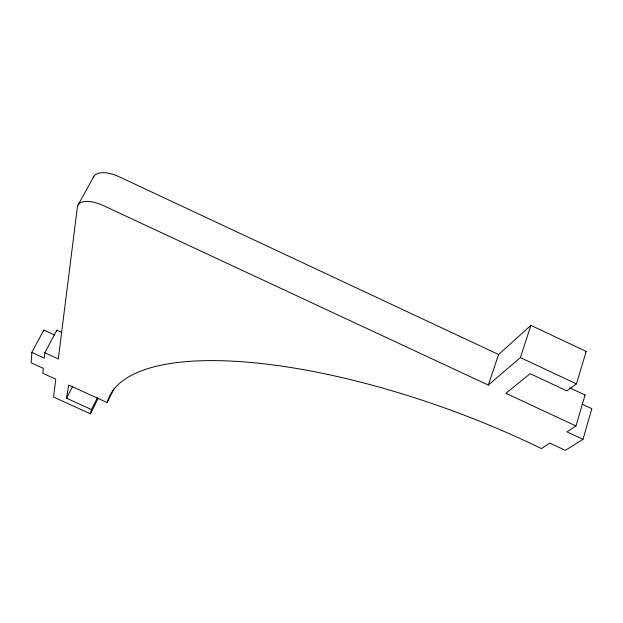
<?xml version="1.0" encoding="UTF-8"?>
<svg xmlns="http://www.w3.org/2000/svg" width="623" height="623" viewBox="0 0 623 623"><rect width="100%" height="100%" fill="white"/><g stroke="black" fill="none" stroke-linecap="round" stroke-linejoin="round"><path stroke-width="0.93" d="M54.637 334.995L43.828 330.05L31.82 352.423L31.15 362.82L43.345 368.364L42.878 373.317L55.774 379.181L53.539 397.046L90.483 413.812L98.084 398.564M43.711 331.428L43.828 330.05M61.833 332.472L56.818 330.174L44.801 352.805L44.303 358.116L31.82 352.423M56.693 331.226L56.818 330.174M90.483 413.812L91.456 409.529L66.568 398.237L68.655 385.037L107.172 402.559A326.125 107.763 20.1 0 1 541.41 448.599L549.805 443.117L565.341 450.336L582.98 439.332L591.85 408.711L581.975 404.093M582.98 439.332L566.969 431.871L575.964 425.976L585.067 395.021L569.57 387.755M575.964 425.976L505.923 393.315L530.118 373.683L566.844 390.878L576.454 383.885L586.165 351.419L530.905 325.385L498.602 354.51L488.315 385.107L103.62 205.715A26.828 12.086 29.1 0 0 77.353 207.241L58.313 358.965L44.801 352.805M488.315 385.107L520.392 357.594L530.905 325.385M107.172 402.559L114.266 388.184M91.456 409.529L97.422 397.567M66.568 398.237L72.673 386.307M78.046 205.099L93.746 176.652M585.55 351.894L586.165 351.419M584.499 395.418L585.067 395.021M520.392 357.594L576.454 383.885M498.602 354.51L119.234 176.792A26.485 12.6 29.5 0 0 93.263 177.726"/></g></svg>
